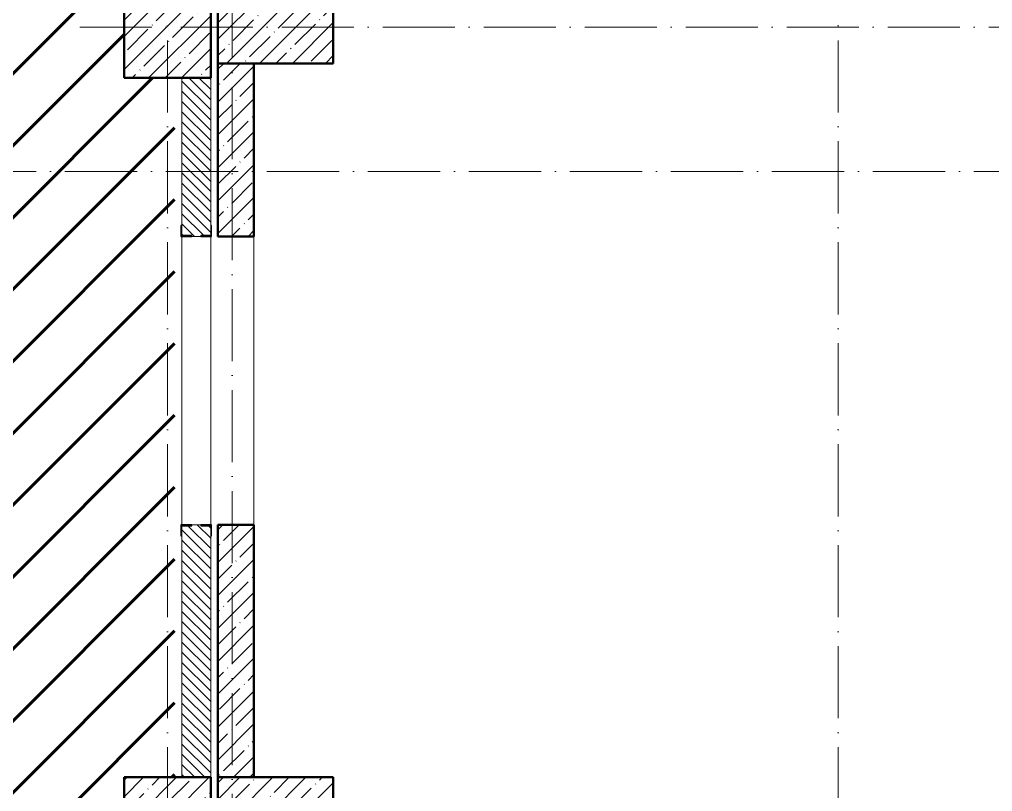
# Model space of a CAD drawing. Header units: millimetres. Extents: x -606178 to 312196, y -19338 to 632709.
# Drawn here: x -377006 to -370261, y 522077 to 527430 of the extents above; entities that cross this region are included whole.
import ezdxf

# ---------------------------------------------------------------- set-up
doc = ezdxf.new("R2010")
doc.units = ezdxf.units.MM
doc.linetypes.add('50_200_ШТРИХ_1Т_ш5_п1_п1_', pattern=[700, 500, -100, 0, -100])
for name, color, linetype, lineweight in [('6.4.1) Окр пт с инж. ПТ2.16', 3, 'Continuous', 60), ('A-GENM-____-MCUT', 7, 'Continuous', 25), ('A-GENM-____-OTLN-1', 7, 'Continuous', 25), ('A-WALL-____-MCUT', 7, 'Continuous', 13), ('A-WALL-____-MCUT-2', 7, 'Continuous', 50), ('A-WALL-____-OTLN', 7, 'Continuous', 9), ('A-WALL-____-PATT-1', 7, 'Continuous', 9), ('I-WALL-____-OTLN', 7, 'Continuous', 9), ('S-COLS-____-MCUT', 7, 'Continuous', 50), ('S-COLS-____-OTLN', 7, 'Continuous', 9), ('S-GRID-____-OTLN-1', 7, '50_200_ШТРИХ_1Т_ш5_п1_п1_', 9)]:
    doc.layers.add(name, color=color, linetype=linetype, lineweight=lineweight)

# ---------------------------------------------------------------- blocks, each defined once
blk = doc.blocks.new('BSC_Колонна _Прямоугольная - 500х800-V94-АР1_План отверстий 1 этажа в осях 1-64_Ю-ЯЯ')
at = {"layer": 'S-COLS-____-OTLN'}
h = blk.add_hatch(dxfattribs=at)
h.set_pattern_fill('FP_104', color=256, style=0, pattern_type=2)
h.set_pattern_definition([(315, (-75581.04, 50600), (114.04925, 114.04925), []), (315, (-75581.04, 50485.95), (114.04925, 114.04925), [201.613, -40.323, 3.353, -36.97])])
h.paths.add_polyline_path([(-250, -400), (250, -400), (250, 400), (-250, 400)], flags=0)
at = {"layer": 'S-COLS-____-MCUT'}
for p, q in [((250, 400), (-250, 400)), ((-250, 400), (-250, -400)), ((250, -400), (250, 400)), ((-250, -400), (250, -400))]:
    blk.add_line(p, q, dxfattribs=at)
blk = doc.blocks.new('BSC_Колонна _Прямоугольная - 500х800-V95-АР1_План отверстий 1 этажа в осях 1-64_Ю-ЯЯ')
at = {"layer": 'S-COLS-____-OTLN'}
h = blk.add_hatch(dxfattribs=at)
h.set_pattern_fill('FP_105', color=256, style=0, pattern_type=2)
h.set_pattern_definition([(315, (-70131.04, 50600), (114.04925, 114.04925), []), (315, (-70131.04, 50485.95), (114.04925, 114.04925), [201.613, -40.323, 3.353, -36.97])])
h.paths.add_polyline_path([(-250, -400), (250, -400), (250, 400), (-250, 400)], flags=0)
at = {"layer": 'S-COLS-____-MCUT'}
for p, q in [((250, 400), (-250, 400)), ((-250, 400), (-250, -400)), ((250, -400), (250, 400)), ((-250, -400), (250, -400))]:
    blk.add_line(p, q, dxfattribs=at)
blk = doc.blocks.new('BSC_Колонна _Прямоугольная - 600х600-V105-АР1_План отверстий 1 этажа в осях 1-64_Ю-ЯЯ')
at = {"layer": 'S-COLS-____-OTLN'}
h = blk.add_hatch(dxfattribs=at)
h.set_pattern_fill('FP_116', color=256, style=0, pattern_type=2)
h.set_pattern_definition([(45, (-49850, -75531.04), (-114.04925, 114.04925), []), (45, (-49735.95, -75531.04), (-114.04925, 114.04925), [201.613, -40.323, 3.353, -36.97])])
h.paths.add_polyline_path([(-300, -300), (300, -300), (300, 300), (-300, 300)], flags=0)
at = {"layer": 'S-COLS-____-MCUT'}
for p, q in [((300, 300), (-300, 300)), ((-300, 300), (-300, -300)), ((300, -300), (300, 300)), ((-300, -300), (300, -300))]:
    blk.add_line(p, q, dxfattribs=at)
blk = doc.blocks.new('BSC_Колонна _Прямоугольная - 600х600-V106-АР1_План отверстий 1 этажа в осях 1-64_Ю-ЯЯ')
at = {"layer": 'S-COLS-____-OTLN'}
h = blk.add_hatch(dxfattribs=at)
h.set_pattern_fill('FP_117', color=256, style=0, pattern_type=2)
h.set_pattern_definition([(45, (-49850, -70081.04), (-114.04925, 114.04925), []), (45, (-49735.95, -70081.04), (-114.04925, 114.04925), [201.613, -40.323, 3.353, -36.97])])
h.paths.add_polyline_path([(-300, -300), (300, -300), (300, 300), (-300, 300), (-300, 58.7)], flags=0)
at = {"layer": 'S-COLS-____-MCUT'}
for p, q in [((300, 300), (-300, 300)), ((-300, 300), (-300, -300)), ((300, -300), (300, 300)), ((-300, -300), (300, -300))]:
    blk.add_line(p, q, dxfattribs=at)
blk = doc.blocks.new('Фахверк_СКБ_Уголок - 200_4420-28235837-АР1_План отверстий 1 этажа в осях 1-64_Ю-ЯЯ')
at = {"layer": 'A-GENM-____-MCUT'}
for p, q in [((200, 156), (125, 156)), ((125, 156), (125, 81)), ((131, 81), (131, 150)), ((131, 150), (200, 150)), ((200, 150), (200, 156)), ((125, 81), (131, 81)), ((131, 19), (125, 19)), ((125, 19), (125, -56)), ((131, -50), (131, 19)), ((125, -56), (200, -56)), ((200, -50), (131, -50)), ((200, -56), (200, -50))]:
    blk.add_line(p, q, dxfattribs=at)
blk = doc.blocks.new('154_Стойка_СКБ_Уголок - СМ-2230_200-28216496-АР1_План отверстий 1 этажа в осях 1-64_Ю-ЯЯ')
at = {"layer": 'A-GENM-____-MCUT'}
for p, q in [((125, 156), (125, 81)), ((200, 156), (125, 156)), ((131, 81), (131, 150)), ((131, 150), (200, 150)), ((200, 150), (200, 156)), ((125, 81), (131, 81)), ((131, 19), (125, 19)), ((125, 19), (125, -56)), ((131, -50), (131, 19)), ((125, -56), (200, -56)), ((200, -50), (131, -50)), ((200, -56), (200, -50))]:
    blk.add_line(p, q, dxfattribs=at)

msp = doc.modelspace()

# ---------------------------------------------------------------- hatches: boundary and pattern name
at = {"layer": '6.4.1) Окр пт с инж. ПТ2.16'}
h = msp.add_hatch(dxfattribs=at)
h.set_pattern_fill('ANSI31', color=256, scale=111)
h.paths.add_polyline_path([(-391355.7712, 533624.9536), (-391380.7712, 533624.9536), (-391380.7712, 533618.9536), (-391455.7712, 533618.9536), (-393330.7712, 533624.6861), (-393330.7712, 533618.9536), (-393418.2712, 533618.9536), (-393418.2712, 526515.3011), (-386255.7712, 526515.3011), (-386255.7712, 526520.9536), (-386180.7712, 526520.9536), (-385030.7712, 526520.0692), (-385030.7712, 526520.9536), (-384955.7712, 526520.9536), (-382505.7712, 526518.6926), (-382505.7712, 526521.3011), (-382430.7712, 526521.3011), (-381280.7712, 526519.3845), (-381280.7712, 526521.3011), (-381205.7712, 526521.3011), (-378830.7712, 526515.3011), (-378830.7712, 525915.3011), (-378830.7712, 521330.3011), (-378824.7712, 521330.3011), (-378824.7712, 521255.3011), (-378829.119, 520255.3011), (-378824.7712, 520255.3011), (-378824.7712, 520180.3011), (-378830.7712, 519875.3011), (-375930.7712, 519875.3011), (-375930.7712, 521575.3011), (-376280.7712, 521575.3011), (-376280.7712, 522175.3011), (-375930.7712, 522175.3011), (-375930.7712, 527025.3011), (-376280.7712, 527025.3011), (-376280.7712, 527625.3011), (-375930.7712, 527625.3011), (-375930.7712, 529525.3011), (-376405.7712, 529525.3011), (-376405.7712, 529519.3011), (-376480.7712, 529519.3011), (-377630.7712, 529519.765), (-377630.7712, 529519.3011), (-377705.7712, 529519.3011), (-391355.7712, 529525.3011)])
at = {"layer": 'A-WALL-____-PATT-1'}
h = msp.add_hatch(dxfattribs=at)
h.set_pattern_fill('FP_13', color=256, style=0, pattern_type=2)
h.set_pattern_definition([(45, (-425830.77, 451794.26), (-114.04925, 114.04925), []), (45, (-425716.72, 451794.26), (-114.04925, 114.04925), [201.612, -40.322, 3.353, -36.97])])
h.paths.add_polyline_path([(-375630.7712, 522175.3011), (-375380.7712, 522175.3011), (-375380.7712, 523925.3011), (-375630.7712, 523925.3011)], flags=0)
h.paths.add_polyline_path([(-375630.7712, 525925.3011), (-375380.7712, 525925.3011), (-375380.7712, 527125.3011), (-375630.7712, 527125.3011)], flags=0)
h = msp.add_hatch(dxfattribs=at)
h.set_pattern_fill('FP_6', color=256, style=0, pattern_type=2)
h.set_pattern_definition([(135, (-425830.77, 451794.26), (-35.35534, -35.35534), [])])
h.paths.add_polyline_path([(-375880.7712, 522175.3011), (-375680.7712, 522175.3011), (-375680.7712, 523919.3011), (-375749.7712, 523919.3011), (-375749.7712, 523925.3011), (-375811.7712, 523925.3011), (-375811.7712, 523919.3011), (-375880.7712, 523919.3011), (-375880.7712, 523850.3011)], flags=0)
h.paths.add_polyline_path([(-375749.7712, 525925.3011), (-375749.7712, 525931.3011), (-375680.7712, 525931.3011), (-375680.7712, 527025.3011), (-375880.7712, 527025.3011), (-375880.7712, 525931.3011), (-375811.7712, 525931.3011), (-375811.7712, 525925.3011)], flags=0)

# ---------------------------------------------------------------- linework, layer by layer
at = {"layer": 'A-WALL-____-MCUT'}
for p, q in [((-375880.7712, 527025.3011), (-375880.7712, 526000.3011)), ((-375680.7712, 526000.3011), (-375680.7712, 527025.3011)), ((-375811.7712, 525925.3011), (-375749.7712, 525925.3011)), ((-375749.7712, 523925.3011), (-375811.7712, 523925.3011)), ((-375880.7712, 523850.3011), (-375880.7712, 522175.3011)), ((-375680.7712, 522175.3011), (-375680.7712, 523850.3011))]:
    msp.add_line(p, q, dxfattribs=at)
at = {"layer": 'A-WALL-____-MCUT-2'}
for p, q in [((-375630.7712, 527125.3011), (-375630.7712, 525925.3011)), ((-375380.7712, 525925.3011), (-375380.7712, 527125.3011)), ((-375630.7712, 525925.3011), (-375380.7712, 525925.3011)), ((-375380.7712, 523925.3011), (-375630.7712, 523925.3011)), ((-375630.7712, 523925.3011), (-375630.7712, 522175.3011)), ((-375380.7712, 522175.3011), (-375380.7712, 523925.3011))]:
    msp.add_line(p, q, dxfattribs=at)
at = {"layer": 'A-WALL-____-OTLN'}
for p, q in [((-375680.7712, 523925.3011), (-375680.7712, 525925.3011)), ((-375380.7712, 525925.3011), (-375380.7712, 523925.3011))]:
    msp.add_line(p, q, dxfattribs=at)
at = {"layer": 'I-WALL-____-OTLN'}
for p, q in [((-375880.7712, 523925.3011), (-375880.7712, 525925.3011)), ((-375680.7712, 525925.3011), (-375680.7712, 523925.3011))]:
    msp.add_line(p, q, dxfattribs=at)
at = {"layer": 'S-GRID-____-OTLN-1'}
for p, q in [((-375980.7712, 542687.1106), (-375980.7712, 518469.7429)), ((-371330.7712, 542687.1106), (-371330.7712, 504685.847)), ((-375530.7712, 542362.4833), (-375530.7712, 518469.7429)), ((-376588.7535, 527375.3011), (-321756.3646, 527375.3011)), ((-391393.3252, 526375.3011), (-321756.3646, 526375.3011))]:
    msp.add_line(p, q, dxfattribs=at)

# ---------------------------------------------------------------- block references
at = {"layer": 'A-GENM-____-OTLN-1'}
for name, p, rotation in [('Фахверк_СКБ_Уголок - 200_4420-28235837-АР1_План отверстий 1 этажа в осях 1-64_Ю-ЯЯ', (-375730.7712, 525800.3011), 89.99999999999991), ('154_Стойка_СКБ_Уголок - СМ-2230_200-28216496-АР1_План отверстий 1 этажа в осях 1-64_Ю-ЯЯ', (-375830.7712, 524050.3011), 269.9999999999999)]:
    msp.add_blockref(name, p, dxfattribs=dict(at, rotation=rotation))
at = {"layer": 'S-COLS-____-OTLN'}
for name, p in [('BSC_Колонна _Прямоугольная - 600х600-V105-АР1_План отверстий 1 этажа в осях 1-64_Ю-ЯЯ', (-375980.7712, 527325.3011)), ('BSC_Колонна _Прямоугольная - 600х600-V106-АР1_План отверстий 1 этажа в осях 1-64_Ю-ЯЯ', (-375980.7712, 521875.3011))]:
    msp.add_blockref(name, p, dxfattribs=at)
at = {"layer": 'S-COLS-____-OTLN', "rotation": 89.9999999999999}
for name, p in [('BSC_Колонна _Прямоугольная - 500х800-V94-АР1_План отверстий 1 этажа в осях 1-64_Ю-ЯЯ', (-375230.7712, 527375.3011)), ('BSC_Колонна _Прямоугольная - 500х800-V95-АР1_План отверстий 1 этажа в осях 1-64_Ю-ЯЯ', (-375230.7712, 521925.3011))]:
    msp.add_blockref(name, p, dxfattribs=at)

doc.saveas('drawing.dxf')
